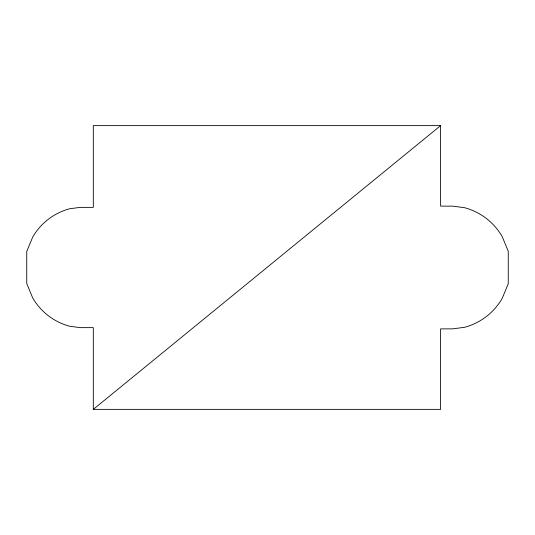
<?xml version="1.0" encoding="UTF-8"?>
<svg xmlns="http://www.w3.org/2000/svg" width="535" height="535" viewBox="0 0 535 535"><rect width="100%" height="100%" fill="white"/><g stroke="black" fill="none" stroke-linecap="round" stroke-linejoin="round"><path stroke-width="0.8" d="M93.311 409.369L440.606 125.631L440.606 206.129L452.617 206.129L464.581 207.707A61.906 61.906 0 0 1 502.171 236.55L508.25 251.229L508.25 283.771L502.171 298.45A61.906 61.906 0 0 1 464.581 327.293L452.617 328.871L440.606 328.871L440.606 409.369L93.311 409.369L93.311 327.634L80.217 327.634L69.617 326.236A60.809 60.809 0 0 1 32.695 297.908L26.75 283.557L26.75 251.443L32.695 237.092A60.809 60.809 0 0 1 69.617 208.764L80.217 207.366L93.311 207.366L93.311 125.631L440.606 125.631"/></g></svg>
